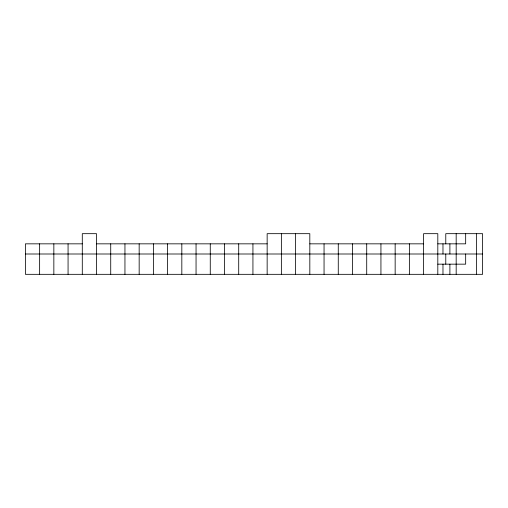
<?xml version="1.0" encoding="UTF-8"?>
<svg xmlns="http://www.w3.org/2000/svg" width="508" height="508" viewBox="0 0 508 508"><rect width="100%" height="100%" fill="white"/><g stroke="black" fill="none" stroke-linecap="round" stroke-linejoin="round"><path stroke-width="0.76" d="M82.29 243.84L25.406 243.84L25.406 274.326L482.6 274.326L482.6 233.674L445.776 233.674L445.776 243.84M96.507 243.84L267.151 243.84M309.829 243.84L423.596 243.84M437.813 243.84L465.665 243.84L465.665 233.674M25.406 254L482.6 254M437.813 264.16L465.665 264.16L465.665 254M476.504 233.674L476.504 274.326M456.178 233.674L456.178 274.326M449.897 243.84L449.897 254M449.897 264.16L449.897 274.326M445.776 254L445.776 264.16M442.976 243.84L442.976 254M442.976 264.16L442.976 274.326M437.813 274.326L437.813 233.674L423.596 233.674L423.596 274.326M409.372 243.84L409.372 274.326M395.154 243.84L395.154 274.326M380.936 243.84L380.936 274.326M366.712 243.84L366.712 274.326M352.495 243.84L352.495 274.326M338.271 243.84L338.271 274.326M324.053 243.84L324.053 274.326M309.829 274.326L309.81 233.674L267.151 233.674L267.151 274.326M295.593 233.674L295.593 274.326M281.369 233.674L281.369 274.326M252.933 243.84L252.933 274.326M238.709 243.84L238.709 274.326M224.492 243.84L224.492 274.326M210.268 243.84L210.268 274.326M196.05 243.84L196.05 274.326M181.826 243.84L181.826 274.326M167.608 243.84L167.608 274.326M153.391 243.84L153.391 274.326M139.167 243.84L139.167 274.326M124.949 243.84L124.949 274.326M110.725 243.84L110.725 274.326M96.514 274.326L96.514 233.674L82.296 233.674L82.29 274.326M68.066 243.84L68.066 274.326M53.848 243.84L53.848 274.326M39.63 243.84L39.63 274.326"/></g></svg>
